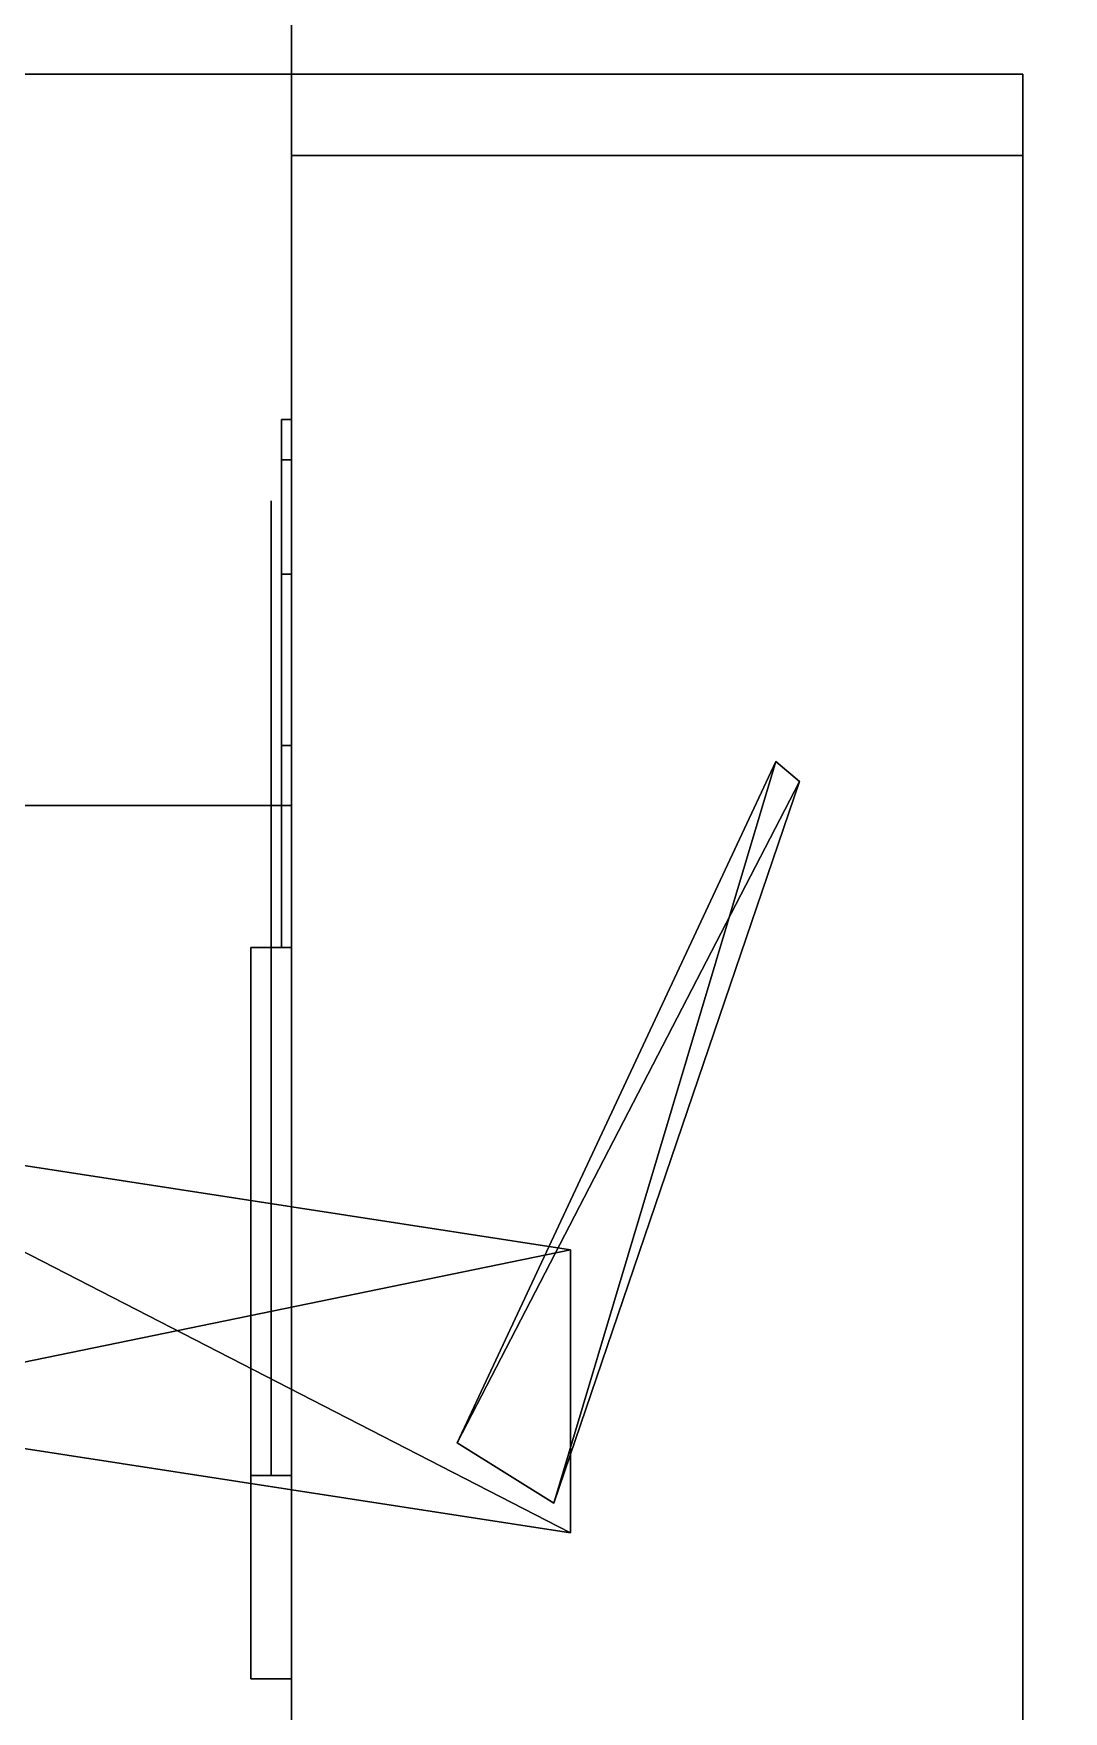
# Model space of a CAD drawing. Extents: x -100 to 4856, y -100 to 4830.
# Drawn here: x 563.65 to 589, y 4219.69 to 4261 of the extents above; entities that cross this region are included whole.
import ezdxf

# ---------------------------------------------------------------- set-up
doc = ezdxf.new("R2010")
doc.units = 0
for name, color, linetype in [('LAYER0', 7, 'CONTINUOUS'), ('LAYER146', 7, 'CONTINUOUS'), ('LAYER151', 7, 'CONTINUOUS'), ('LAYER160', 7, 'CONTINUOUS'), ('LAYER394', 28, 'CONTINUOUS'), ('LAYER395', 253, 'CONTINUOUS'), ('LAYER396', 28, 'CONTINUOUS'), ('LAYER397', 253, 'CONTINUOUS'), ('LAYER398', 28, 'CONTINUOUS'), ('LAYER399', 253, 'CONTINUOUS'), ('LAYER4', 7, 'CONTINUOUS'), ('LAYER400', 28, 'CONTINUOUS'), ('LAYER401', 253, 'CONTINUOUS'), ('LAYER402', 28, 'CONTINUOUS'), ('LAYER403', 253, 'CONTINUOUS'), ('LAYER404', 9, 'CONTINUOUS'), ('LAYER699', 9, 'CONTINUOUS')]:
    doc.layers.add(name, color=color, linetype=linetype)

msp = doc.modelspace()

# ---------------------------------------------------------------- linework, layer by layer
at = {"layer": 'LAYER0', "invisible_edges": 1}
for points in [[(4856, 4830, -5), (-100, -100, -5), (-100, 4830, -5), (4856, 4830, -5)], [(-100, -100, -5), (4856, 4830, -5), (4856, -100, -5), (-100, -100, -5)], [(4856, -100), (-100, 4830), (-100, -100), (4856, -100)], [(-100, 4830), (4856, -100), (4856, 4830), (-100, 4830)]]:
    msp.add_3dface(points, dxfattribs=at)
at = {"layer": 'LAYER146', "invisible_edges": 1}
for points in [[(20, 4242), (570, 4260), (570, 4242), (20, 4242)], [(570, 4260), (20, 4242), (20, 4260), (570, 4260)], [(20, 4260, 2540), (570, 4242, 2540), (570, 4260, 2540), (20, 4260, 2540)], [(570, 4242, 2540), (20, 4260, 2540), (20, 4242, 2540), (570, 4242, 2540)], [(570, 4260), (20, 4260, 2540), (570, 4260, 2540), (570, 4260)], [(20, 4260, 2540), (570, 4260), (20, 4260), (20, 4260, 2540)], [(570, 4260), (570, 4242, 2540), (570, 4242), (570, 4260)], [(570, 4242, 2540), (570, 4260), (570, 4260, 2540), (570, 4242, 2540)], [(20, 4242), (570, 4242, 2540), (20, 4242, 2540), (20, 4242)], [(570, 4242, 2540), (20, 4242), (570, 4242), (570, 4242, 2540)]]:
    msp.add_3dface(points, dxfattribs=at)
at = {"layer": 'LAYER151', "invisible_edges": 1}
for points in [[(20, 4242, 80), (570, 3852, 80), (20, 3852, 80), (20, 4242, 80)], [(570, 3852, 80), (20, 4242, 80), (570, 4242, 80), (570, 3852, 80)], [(20, 4242, 80), (570, 4242, 98), (570, 4242, 80), (20, 4242, 80)], [(570, 4242, 98), (20, 4242, 80), (20, 4242, 98), (570, 4242, 98)], [(570, 4242, 98), (20, 3852, 98), (570, 3852, 98), (570, 4242, 98)], [(20, 3852, 98), (570, 4242, 98), (20, 4242, 98), (20, 3852, 98)], [(570, 4242, 98), (570, 3852, 80), (570, 4242, 80), (570, 4242, 98)], [(570, 3852, 80), (570, 4242, 98), (570, 3852, 98), (570, 3852, 80)]]:
    msp.add_3dface(points, dxfattribs=at)
at = {"layer": 'LAYER160', "invisible_edges": 1}
for points in [[(20, 3852, 2539), (570, 4242, 2539), (20, 4242, 2539), (20, 3852, 2539)], [(570, 4242, 2539), (20, 3852, 2539), (570, 3852, 2539), (570, 4242, 2539)], [(20, 4242, 2521), (570, 4242, 2539), (570, 4242, 2521), (20, 4242, 2521)], [(570, 4242, 2539), (20, 4242, 2521), (20, 4242, 2539), (570, 4242, 2539)], [(570, 3852, 2521), (20, 4242, 2521), (570, 4242, 2521), (570, 3852, 2521)], [(20, 4242, 2521), (570, 3852, 2521), (20, 3852, 2521), (20, 4242, 2521)], [(570, 3852, 2521), (570, 4242, 2539), (570, 3852, 2539), (570, 3852, 2521)], [(570, 4242, 2539), (570, 3852, 2521), (570, 4242, 2521), (570, 4242, 2539)]]:
    msp.add_3dface(points, dxfattribs=at)
at = {"layer": 'LAYER394'}
for points, invisible_edges in [([(569.75, 4250.51, 178.0251), (569.75, 4251.5, 183), (569.75, 4249.5, 183), (569.75, 4249.5, 177.5)], 10), ([(569.75, 4251.5, 183), (569.75, 4250.51, 187.9749), (569.75, 4249.5, 188.5), (569.75, 4249.5, 183)], 10), ([(569.75, 4247.692, 173.8076), (569.75, 4250.51, 178.0251), (569.75, 4249.5, 177.5), (569.75, 4246, 177.5)], 10), ([(569.75, 4250.51, 187.9749), (569.75, 4247.692, 192.1924), (569.75, 4246, 188.5), (569.75, 4249.5, 188.5)], 10), ([(569.5, 4249.5, 188.5), (569.5, 4249.5, 177.5), (569.5, 4242.5, 177.5), (569.5, 4242.709, 188.3167)], 4), ([(569.75, 4243.475, 170.9896), (569.75, 4247.692, 173.8076), (569.75, 4246, 177.5), (569.75, 4242.5, 177.5)], 10), ([(569.75, 4247.692, 192.1924), (569.75, 4243.475, 195.0104), (569.75, 4242.5, 188.5), (569.75, 4246, 188.5)], 10), ([(569.75, 4238.5, 170), (569.75, 4243.475, 170.9896), (569.75, 4242.5, 177.5), (569.75, 4238.5, 174)], 2), ([(569.75, 4243.475, 195.0104), (569.75, 4238.5, 196), (569.75, 4238.5, 192), (569.75, 4242.5, 188.5)], 8), ([(569.5, 4242.709, 188.3167), (569.5, 4242.5, 177.5), (569.5, 4238.5, 174), (569.5, 4238.5, 192)], 5), ([(569, 4220.5, 162), (569, 4225.5, 174), (569, 4238.5, 174), (569, 4238.5, 162)], 1), ([(569, 4220.5, 204), (569, 4225.5, 192), (569, 4238.5, 192), (569, 4238.5, 204)], 1), ([(569.5, 4238.5, 192), (569.5, 4238.5, 174), (569.5, 4225.5, 174), (569.5, 4225.5, 192)], 1), ([(569, 4220.5, 204), (569, 4220.5, 162), (569, 4225.5, 174), (569, 4225.5, 192)], 10)]:
    msp.add_3dface(points, dxfattribs=dict(at, invisible_edges=invisible_edges))
for points in [[(569, 4220.5, 162), (569, 4238.5, 162), (569, 4238.5, 162), (569, 4220.5, 162)], [(569, 4220.5, 204), (569, 4238.5, 204), (569, 4238.5, 204), (569, 4220.5, 204)], [(569, 4225.5, 174), (570, 4225.5, 174), (570, 4238.5, 174), (569, 4238.5, 174)], [(569, 4238.5, 174), (570, 4238.5, 174), (570, 4238.5, 162), (569, 4238.5, 162)], [(569, 4238.5, 162), (570, 4238.5, 162), (570, 4220.5, 162), (569, 4220.5, 162)], [(569, 4225.5, 192), (570, 4225.5, 192), (570, 4238.5, 192), (569, 4238.5, 192)], [(569, 4238.5, 192), (570, 4238.5, 192), (570, 4238.5, 204), (569, 4238.5, 204)], [(569, 4238.5, 204), (570, 4238.5, 204), (570, 4220.5, 204), (569, 4220.5, 204)], [(570, 4238.5, 174), (570, 4238.5, 162), (570, 4238.5, 174)], [(570, 4238.5, 192), (570, 4238.5, 204), (570, 4238.5, 192)], [(570, 4220.5, 162), (570, 4238.5, 162), (570, 4238.5, 204), (570, 4220.5, 204)], [(569, 4225.5, 174), (570, 4225.5, 174), (570, 4225.5, 192), (569, 4225.5, 192)], [(570, 4225.5, 174), (570, 4225.5, 192), (570, 4225.5, 174)], [(569, 4220.5, 204), (570, 4220.5, 204), (569, 4220.5, 204)], [(570, 4220.5, 162), (570, 4220.5, 204), (569, 4220.5, 204), (569, 4220.5, 162)]]:
    msp.add_3dface(points, dxfattribs=at)
at = {"layer": 'LAYER395'}
for points in [[(581.9226, 4243.082, 177.3477), (582.5, 4242.591, 177.3477), (574.0754, 4226.308, 177.3477), (581.9226, 4243.082, 177.3477)], [(574.0754, 4226.308, 188.652), (576.4556, 4224.818, 188.652), (581.9226, 4243.082, 188.652), (574.0754, 4226.308, 188.652)], [(581.9226, 4243.082, 188.652), (576.4556, 4224.818, 188.652), (582.5, 4242.591, 188.652), (581.9226, 4243.082, 188.652)], [(574.0754, 4226.308, 177.3477), (582.5, 4242.591, 177.3477), (576.4556, 4224.818, 177.3477), (574.0754, 4226.308, 177.3477)], [(582.5, 4242.591, 177.3477), (582.5, 4242.591, 188.652), (576.4556, 4224.818, 177.3477), (582.5, 4242.591, 177.3477)], [(576.4556, 4224.818, 177.3477), (582.5, 4242.591, 188.652), (576.4556, 4224.818, 188.652), (576.4556, 4224.818, 177.3477)], [(576.8654, 4231.058, 176.2174), (576.8654, 4224.094, 176.2174), (557.5, 4234.042, 176.2174), (576.8654, 4231.058, 176.2174)], [(557.5, 4234.042, 176.2174), (576.8654, 4224.094, 176.2174), (557.5, 4227.079, 176.2174), (557.5, 4234.042, 176.2174)], [(557.5, 4234.042, 189.7826), (557.5, 4227.079, 189.7826), (576.8654, 4231.058, 189.7826), (557.5, 4234.042, 189.7826)], [(576.8654, 4231.058, 189.7826), (557.5, 4227.079, 189.7826), (576.8654, 4224.094, 189.7826), (576.8654, 4231.058, 189.7826)], [(576.8654, 4224.094, 176.2174), (576.8654, 4224.094, 189.7826), (557.5, 4227.079, 176.2174), (576.8654, 4224.094, 176.2174)], [(557.5, 4227.079, 176.2174), (576.8654, 4224.094, 189.7826), (557.5, 4227.079, 189.7826), (557.5, 4227.079, 176.2174)]]:
    msp.add_3dface(points, dxfattribs=at)
at = {"layer": 'LAYER396'}
for points, invisible_edges in [([(569.75, 4250.51, 741.5251), (569.75, 4251.5, 746.5), (569.75, 4249.5, 746.5), (569.75, 4249.5, 741)], 10), ([(569.75, 4251.5, 746.5), (569.75, 4250.51, 751.4749), (569.75, 4249.5, 752), (569.75, 4249.5, 746.5)], 10), ([(569.75, 4247.692, 737.3076), (569.75, 4250.51, 741.5251), (569.75, 4249.5, 741), (569.75, 4246, 741)], 10), ([(569.75, 4250.51, 751.4749), (569.75, 4247.692, 755.6924), (569.75, 4246, 752), (569.75, 4249.5, 752)], 10), ([(569.5, 4249.5, 752), (569.5, 4249.5, 741), (569.5, 4242.5, 741), (569.5, 4242.709, 751.8167)], 4), ([(569.75, 4243.475, 734.4896), (569.75, 4247.692, 737.3076), (569.75, 4246, 741), (569.75, 4242.5, 741)], 10), ([(569.75, 4247.692, 755.6924), (569.75, 4243.475, 758.5104), (569.75, 4242.5, 752), (569.75, 4246, 752)], 10), ([(569.75, 4238.5, 733.5), (569.75, 4243.475, 734.4896), (569.75, 4242.5, 741), (569.75, 4238.5, 737.5)], 2), ([(569.75, 4243.475, 758.5104), (569.75, 4238.5, 759.5), (569.75, 4238.5, 755.5), (569.75, 4242.5, 752)], 8), ([(569.5, 4242.709, 751.8167), (569.5, 4242.5, 741), (569.5, 4238.5, 737.5), (569.5, 4238.5, 755.5)], 5), ([(569, 4220.5, 725.5), (569, 4225.5, 737.5), (569, 4238.5, 737.5), (569, 4238.5, 725.5)], 1), ([(569, 4220.5, 767.5), (569, 4225.5, 755.5), (569, 4238.5, 755.5), (569, 4238.5, 767.5)], 1), ([(569.5, 4238.5, 755.5), (569.5, 4238.5, 737.5), (569.5, 4225.5, 737.5), (569.5, 4225.5, 755.5)], 1), ([(569, 4220.5, 767.5), (569, 4220.5, 725.5), (569, 4225.5, 737.5), (569, 4225.5, 755.5)], 10)]:
    msp.add_3dface(points, dxfattribs=dict(at, invisible_edges=invisible_edges))
for points in [[(569, 4220.5, 725.5), (569, 4238.5, 725.5), (569, 4238.5, 725.5), (569, 4220.5, 725.5)], [(569, 4220.5, 767.5), (569, 4238.5, 767.5), (569, 4238.5, 767.5), (569, 4220.5, 767.5)], [(569, 4225.5, 737.5), (570, 4225.5, 737.5), (570, 4238.5, 737.5), (569, 4238.5, 737.5)], [(569, 4238.5, 737.5), (570, 4238.5, 737.5), (570, 4238.5, 725.5), (569, 4238.5, 725.5)], [(569, 4238.5, 725.5), (570, 4238.5, 725.5), (570, 4220.5, 725.5), (569, 4220.5, 725.5)], [(569, 4225.5, 755.5), (570, 4225.5, 755.5), (570, 4238.5, 755.5), (569, 4238.5, 755.5)], [(569, 4238.5, 755.5), (570, 4238.5, 755.5), (570, 4238.5, 767.5), (569, 4238.5, 767.5)], [(569, 4238.5, 767.5), (570, 4238.5, 767.5), (570, 4220.5, 767.5), (569, 4220.5, 767.5)], [(570, 4238.5, 737.5), (570, 4238.5, 725.5), (570, 4238.5, 737.5)], [(570, 4238.5, 755.5), (570, 4238.5, 767.5), (570, 4238.5, 755.5)], [(570, 4220.5, 725.5), (570, 4238.5, 725.5), (570, 4238.5, 767.5), (570, 4220.5, 767.5)], [(569, 4225.5, 737.5), (570, 4225.5, 737.5), (570, 4225.5, 755.5), (569, 4225.5, 755.5)], [(570, 4225.5, 737.5), (570, 4225.5, 755.5), (570, 4225.5, 737.5)], [(569, 4220.5, 767.5), (570, 4220.5, 767.5), (569, 4220.5, 767.5)], [(570, 4220.5, 725.5), (570, 4220.5, 767.5), (569, 4220.5, 767.5), (569, 4220.5, 725.5)]]:
    msp.add_3dface(points, dxfattribs=at)
at = {"layer": 'LAYER397'}
for points in [[(581.9226, 4243.082, 740.8477), (582.5, 4242.591, 740.8477), (574.0754, 4226.308, 740.8477), (581.9226, 4243.082, 740.8477)], [(574.0754, 4226.308, 752.152), (576.4556, 4224.818, 752.152), (581.9226, 4243.082, 752.152), (574.0754, 4226.308, 752.152)], [(581.9226, 4243.082, 752.152), (576.4556, 4224.818, 752.152), (582.5, 4242.591, 752.152), (581.9226, 4243.082, 752.152)], [(574.0754, 4226.308, 740.8477), (582.5, 4242.591, 740.8477), (576.4556, 4224.818, 740.8477), (574.0754, 4226.308, 740.8477)], [(582.5, 4242.591, 740.8477), (582.5, 4242.591, 752.152), (576.4556, 4224.818, 740.8477), (582.5, 4242.591, 740.8477)], [(576.4556, 4224.818, 740.8477), (582.5, 4242.591, 752.152), (576.4556, 4224.818, 752.152), (576.4556, 4224.818, 740.8477)], [(576.8654, 4231.058, 739.7174), (576.8654, 4224.094, 739.7174), (557.5, 4234.042, 739.7174), (576.8654, 4231.058, 739.7174)], [(557.5, 4234.042, 739.7174), (576.8654, 4224.094, 739.7174), (557.5, 4227.079, 739.7174), (557.5, 4234.042, 739.7174)], [(557.5, 4234.042, 753.2826), (557.5, 4227.079, 753.2826), (576.8654, 4231.058, 753.2826), (557.5, 4234.042, 753.2826)], [(576.8654, 4231.058, 753.2826), (557.5, 4227.079, 753.2826), (576.8654, 4224.094, 753.2826), (576.8654, 4231.058, 753.2826)], [(576.8654, 4224.094, 739.7174), (576.8654, 4224.094, 753.2826), (557.5, 4227.079, 739.7174), (576.8654, 4224.094, 739.7174)], [(557.5, 4227.079, 739.7174), (576.8654, 4224.094, 753.2826), (557.5, 4227.079, 753.2826), (557.5, 4227.079, 739.7174)]]:
    msp.add_3dface(points, dxfattribs=at)
at = {"layer": 'LAYER398'}
for points, invisible_edges in [([(569.75, 4250.51, 1305.025), (569.75, 4251.5, 1310), (569.75, 4249.5, 1310), (569.75, 4249.5, 1304.5)], 10), ([(569.75, 4251.5, 1310), (569.75, 4250.51, 1314.975), (569.75, 4249.5, 1315.5), (569.75, 4249.5, 1310)], 10), ([(569.75, 4247.692, 1300.808), (569.75, 4250.51, 1305.025), (569.75, 4249.5, 1304.5), (569.75, 4246, 1304.5)], 10), ([(569.75, 4250.51, 1314.975), (569.75, 4247.692, 1319.192), (569.75, 4246, 1315.5), (569.75, 4249.5, 1315.5)], 10), ([(569.5, 4249.5, 1315.5), (569.5, 4249.5, 1304.5), (569.5, 4242.5, 1304.5), (569.5, 4242.709, 1315.317)], 4), ([(569.75, 4243.475, 1297.99), (569.75, 4247.692, 1300.808), (569.75, 4246, 1304.5), (569.75, 4242.5, 1304.5)], 10), ([(569.75, 4247.692, 1319.192), (569.75, 4243.475, 1322.01), (569.75, 4242.5, 1315.5), (569.75, 4246, 1315.5)], 10), ([(569.75, 4238.5, 1297), (569.75, 4243.475, 1297.99), (569.75, 4242.5, 1304.5), (569.75, 4238.5, 1301)], 2), ([(569.75, 4243.475, 1322.01), (569.75, 4238.5, 1323), (569.75, 4238.5, 1319), (569.75, 4242.5, 1315.5)], 8), ([(569.5, 4242.709, 1315.317), (569.5, 4242.5, 1304.5), (569.5, 4238.5, 1301), (569.5, 4238.5, 1319)], 5), ([(569, 4220.5, 1289), (569, 4225.5, 1301), (569, 4238.5, 1301), (569, 4238.5, 1289)], 1), ([(569, 4220.5, 1331), (569, 4225.5, 1319), (569, 4238.5, 1319), (569, 4238.5, 1331)], 1), ([(569.5, 4238.5, 1319), (569.5, 4238.5, 1301), (569.5, 4225.5, 1301), (569.5, 4225.5, 1319)], 1), ([(569, 4220.5, 1331), (569, 4220.5, 1289), (569, 4225.5, 1301), (569, 4225.5, 1319)], 10)]:
    msp.add_3dface(points, dxfattribs=dict(at, invisible_edges=invisible_edges))
for points in [[(569, 4220.5, 1289), (569, 4238.5, 1289), (569, 4238.5, 1289), (569, 4220.5, 1289)], [(569, 4220.5, 1331), (569, 4238.5, 1331), (569, 4238.5, 1331), (569, 4220.5, 1331)], [(569, 4225.5, 1301), (570, 4225.5, 1301), (570, 4238.5, 1301), (569, 4238.5, 1301)], [(569, 4238.5, 1301), (570, 4238.5, 1301), (570, 4238.5, 1289), (569, 4238.5, 1289)], [(569, 4238.5, 1289), (570, 4238.5, 1289), (570, 4220.5, 1289), (569, 4220.5, 1289)], [(569, 4225.5, 1319), (570, 4225.5, 1319), (570, 4238.5, 1319), (569, 4238.5, 1319)], [(569, 4238.5, 1319), (570, 4238.5, 1319), (570, 4238.5, 1331), (569, 4238.5, 1331)], [(569, 4238.5, 1331), (570, 4238.5, 1331), (570, 4220.5, 1331), (569, 4220.5, 1331)], [(570, 4238.5, 1301), (570, 4238.5, 1289), (570, 4238.5, 1301)], [(570, 4238.5, 1319), (570, 4238.5, 1331), (570, 4238.5, 1319)], [(570, 4220.5, 1289), (570, 4238.5, 1289), (570, 4238.5, 1331), (570, 4220.5, 1331)], [(569, 4225.5, 1301), (570, 4225.5, 1301), (570, 4225.5, 1319), (569, 4225.5, 1319)], [(570, 4225.5, 1301), (570, 4225.5, 1319), (570, 4225.5, 1301)], [(569, 4220.5, 1331), (570, 4220.5, 1331), (569, 4220.5, 1331)], [(570, 4220.5, 1289), (570, 4220.5, 1331), (569, 4220.5, 1331), (569, 4220.5, 1289)]]:
    msp.add_3dface(points, dxfattribs=at)
at = {"layer": 'LAYER399'}
for points in [[(581.9226, 4243.082, 1304.348), (582.5, 4242.591, 1304.348), (574.0754, 4226.308, 1304.348), (581.9226, 4243.082, 1304.348)], [(574.0754, 4226.308, 1315.652), (576.4556, 4224.818, 1315.652), (581.9226, 4243.082, 1315.652), (574.0754, 4226.308, 1315.652)], [(581.9226, 4243.082, 1315.652), (576.4556, 4224.818, 1315.652), (582.5, 4242.591, 1315.652), (581.9226, 4243.082, 1315.652)], [(574.0754, 4226.308, 1304.348), (582.5, 4242.591, 1304.348), (576.4556, 4224.818, 1304.348), (574.0754, 4226.308, 1304.348)], [(582.5, 4242.591, 1304.348), (582.5, 4242.591, 1315.652), (576.4556, 4224.818, 1304.348), (582.5, 4242.591, 1304.348)], [(576.4556, 4224.818, 1304.348), (582.5, 4242.591, 1315.652), (576.4556, 4224.818, 1315.652), (576.4556, 4224.818, 1304.348)], [(576.8654, 4231.058, 1303.217), (576.8654, 4224.094, 1303.217), (557.5, 4234.042, 1303.217), (576.8654, 4231.058, 1303.217)], [(557.5, 4234.042, 1303.217), (576.8654, 4224.094, 1303.217), (557.5, 4227.079, 1303.217), (557.5, 4234.042, 1303.217)], [(557.5, 4234.042, 1316.783), (557.5, 4227.079, 1316.783), (576.8654, 4231.058, 1316.783), (557.5, 4234.042, 1316.783)], [(576.8654, 4231.058, 1316.783), (557.5, 4227.079, 1316.783), (576.8654, 4224.094, 1316.783), (576.8654, 4231.058, 1316.783)], [(576.8654, 4224.094, 1303.217), (576.8654, 4224.094, 1316.783), (557.5, 4227.079, 1303.217), (576.8654, 4224.094, 1303.217)], [(557.5, 4227.079, 1303.217), (576.8654, 4224.094, 1316.783), (557.5, 4227.079, 1316.783), (557.5, 4227.079, 1303.217)]]:
    msp.add_3dface(points, dxfattribs=at)
at = {"layer": 'LAYER4', "invisible_edges": 1}
for points in [[(20, 4260), (570, 4278), (570, 4260), (20, 4260)], [(570, 4278), (20, 4260), (20, 4278), (570, 4278)], [(20, 4278, 2540), (570, 4260, 2540), (570, 4278, 2540), (20, 4278, 2540)], [(570, 4260, 2540), (20, 4278, 2540), (20, 4260, 2540), (570, 4260, 2540)], [(570, 4260, 2540), (570, 4278), (570, 4278, 2540), (570, 4260, 2540)], [(570, 4278), (570, 4260, 2540), (570, 4260), (570, 4278)], [(570, 4260, 2540), (20, 4260), (570, 4260), (570, 4260, 2540)], [(20, 4260), (570, 4260, 2540), (20, 4260, 2540), (20, 4260)]]:
    msp.add_3dface(points, dxfattribs=at)
at = {"layer": 'LAYER400'}
for points, invisible_edges in [([(569.75, 4250.51, 1868.525), (569.75, 4251.5, 1873.5), (569.75, 4249.5, 1873.5), (569.75, 4249.5, 1868)], 10), ([(569.75, 4251.5, 1873.5), (569.75, 4250.51, 1878.475), (569.75, 4249.5, 1879), (569.75, 4249.5, 1873.5)], 10), ([(569.75, 4247.692, 1864.308), (569.75, 4250.51, 1868.525), (569.75, 4249.5, 1868), (569.75, 4246, 1868)], 10), ([(569.75, 4250.51, 1878.475), (569.75, 4247.692, 1882.692), (569.75, 4246, 1879), (569.75, 4249.5, 1879)], 10), ([(569.5, 4249.5, 1879), (569.5, 4249.5, 1868), (569.5, 4242.5, 1868), (569.5, 4242.709, 1878.817)], 4), ([(569.75, 4243.475, 1861.49), (569.75, 4247.692, 1864.308), (569.75, 4246, 1868), (569.75, 4242.5, 1868)], 10), ([(569.75, 4247.692, 1882.692), (569.75, 4243.475, 1885.51), (569.75, 4242.5, 1879), (569.75, 4246, 1879)], 10), ([(569.75, 4238.5, 1860.5), (569.75, 4243.475, 1861.49), (569.75, 4242.5, 1868), (569.75, 4238.5, 1864.5)], 2), ([(569.75, 4243.475, 1885.51), (569.75, 4238.5, 1886.5), (569.75, 4238.5, 1882.5), (569.75, 4242.5, 1879)], 8), ([(569.5, 4242.709, 1878.817), (569.5, 4242.5, 1868), (569.5, 4238.5, 1864.5), (569.5, 4238.5, 1882.5)], 5), ([(569, 4220.5, 1852.5), (569, 4225.5, 1864.5), (569, 4238.5, 1864.5), (569, 4238.5, 1852.5)], 1), ([(569, 4220.5, 1894.5), (569, 4225.5, 1882.5), (569, 4238.5, 1882.5), (569, 4238.5, 1894.5)], 1), ([(569.5, 4238.5, 1882.5), (569.5, 4238.5, 1864.5), (569.5, 4225.5, 1864.5), (569.5, 4225.5, 1882.5)], 1), ([(569, 4220.5, 1894.5), (569, 4220.5, 1852.5), (569, 4225.5, 1864.5), (569, 4225.5, 1882.5)], 10)]:
    msp.add_3dface(points, dxfattribs=dict(at, invisible_edges=invisible_edges))
for points in [[(569, 4220.5, 1852.5), (569, 4238.5, 1852.5), (569, 4238.5, 1852.5), (569, 4220.5, 1852.5)], [(569, 4220.5, 1894.5), (569, 4238.5, 1894.5), (569, 4238.5, 1894.5), (569, 4220.5, 1894.5)], [(569, 4225.5, 1864.5), (570, 4225.5, 1864.5), (570, 4238.5, 1864.5), (569, 4238.5, 1864.5)], [(569, 4238.5, 1864.5), (570, 4238.5, 1864.5), (570, 4238.5, 1852.5), (569, 4238.5, 1852.5)], [(569, 4238.5, 1852.5), (570, 4238.5, 1852.5), (570, 4220.5, 1852.5), (569, 4220.5, 1852.5)], [(569, 4225.5, 1882.5), (570, 4225.5, 1882.5), (570, 4238.5, 1882.5), (569, 4238.5, 1882.5)], [(569, 4238.5, 1882.5), (570, 4238.5, 1882.5), (570, 4238.5, 1894.5), (569, 4238.5, 1894.5)], [(569, 4238.5, 1894.5), (570, 4238.5, 1894.5), (570, 4220.5, 1894.5), (569, 4220.5, 1894.5)], [(570, 4238.5, 1864.5), (570, 4238.5, 1852.5), (570, 4238.5, 1864.5)], [(570, 4238.5, 1882.5), (570, 4238.5, 1894.5), (570, 4238.5, 1882.5)], [(570, 4220.5, 1852.5), (570, 4238.5, 1852.5), (570, 4238.5, 1894.5), (570, 4220.5, 1894.5)], [(569, 4225.5, 1864.5), (570, 4225.5, 1864.5), (570, 4225.5, 1882.5), (569, 4225.5, 1882.5)], [(570, 4225.5, 1864.5), (570, 4225.5, 1882.5), (570, 4225.5, 1864.5)], [(569, 4220.5, 1894.5), (570, 4220.5, 1894.5), (569, 4220.5, 1894.5)], [(570, 4220.5, 1852.5), (570, 4220.5, 1894.5), (569, 4220.5, 1894.5), (569, 4220.5, 1852.5)]]:
    msp.add_3dface(points, dxfattribs=at)
at = {"layer": 'LAYER401'}
for points in [[(581.9226, 4243.082, 1867.848), (582.5, 4242.591, 1867.848), (574.0754, 4226.308, 1867.848), (581.9226, 4243.082, 1867.848)], [(574.0754, 4226.308, 1879.152), (576.4556, 4224.818, 1879.152), (581.9226, 4243.082, 1879.152), (574.0754, 4226.308, 1879.152)], [(581.9226, 4243.082, 1879.152), (576.4556, 4224.818, 1879.152), (582.5, 4242.591, 1879.152), (581.9226, 4243.082, 1879.152)], [(574.0754, 4226.308, 1867.848), (582.5, 4242.591, 1867.848), (576.4556, 4224.818, 1867.848), (574.0754, 4226.308, 1867.848)], [(582.5, 4242.591, 1867.848), (582.5, 4242.591, 1879.152), (576.4556, 4224.818, 1867.848), (582.5, 4242.591, 1867.848)], [(576.4556, 4224.818, 1867.848), (582.5, 4242.591, 1879.152), (576.4556, 4224.818, 1879.152), (576.4556, 4224.818, 1867.848)], [(576.8654, 4231.058, 1866.717), (576.8654, 4224.094, 1866.717), (557.5, 4234.042, 1866.717), (576.8654, 4231.058, 1866.717)], [(557.5, 4234.042, 1866.717), (576.8654, 4224.094, 1866.717), (557.5, 4227.079, 1866.717), (557.5, 4234.042, 1866.717)], [(557.5, 4234.042, 1880.283), (557.5, 4227.079, 1880.283), (576.8654, 4231.058, 1880.283), (557.5, 4234.042, 1880.283)], [(576.8654, 4231.058, 1880.283), (557.5, 4227.079, 1880.283), (576.8654, 4224.094, 1880.283), (576.8654, 4231.058, 1880.283)], [(576.8654, 4224.094, 1866.717), (576.8654, 4224.094, 1880.283), (557.5, 4227.079, 1866.717), (576.8654, 4224.094, 1866.717)], [(557.5, 4227.079, 1866.717), (576.8654, 4224.094, 1880.283), (557.5, 4227.079, 1880.283), (557.5, 4227.079, 1866.717)]]:
    msp.add_3dface(points, dxfattribs=at)
at = {"layer": 'LAYER402'}
for points, invisible_edges in [([(569.75, 4250.51, 2432.025), (569.75, 4251.5, 2437), (569.75, 4249.5, 2437), (569.75, 4249.5, 2431.5)], 10), ([(569.75, 4251.5, 2437), (569.75, 4250.51, 2441.975), (569.75, 4249.5, 2442.5), (569.75, 4249.5, 2437)], 10), ([(569.75, 4247.692, 2427.808), (569.75, 4250.51, 2432.025), (569.75, 4249.5, 2431.5), (569.75, 4246, 2431.5)], 10), ([(569.75, 4250.51, 2441.975), (569.75, 4247.692, 2446.192), (569.75, 4246, 2442.5), (569.75, 4249.5, 2442.5)], 10), ([(569.5, 4249.5, 2442.5), (569.5, 4249.5, 2431.5), (569.5, 4242.5, 2431.5), (569.5, 4242.709, 2442.317)], 4), ([(569.75, 4243.475, 2424.99), (569.75, 4247.692, 2427.808), (569.75, 4246, 2431.5), (569.75, 4242.5, 2431.5)], 10), ([(569.75, 4247.692, 2446.192), (569.75, 4243.475, 2449.01), (569.75, 4242.5, 2442.5), (569.75, 4246, 2442.5)], 10), ([(569.75, 4238.5, 2424), (569.75, 4243.475, 2424.99), (569.75, 4242.5, 2431.5), (569.75, 4238.5, 2428)], 2), ([(569.75, 4243.475, 2449.01), (569.75, 4238.5, 2450), (569.75, 4238.5, 2446), (569.75, 4242.5, 2442.5)], 8), ([(569.5, 4242.709, 2442.317), (569.5, 4242.5, 2431.5), (569.5, 4238.5, 2428), (569.5, 4238.5, 2446)], 5), ([(569, 4220.5, 2416), (569, 4225.5, 2428), (569, 4238.5, 2428), (569, 4238.5, 2416)], 1), ([(569, 4220.5, 2458), (569, 4225.5, 2446), (569, 4238.5, 2446), (569, 4238.5, 2458)], 1), ([(569.5, 4238.5, 2446), (569.5, 4238.5, 2428), (569.5, 4225.5, 2428), (569.5, 4225.5, 2446)], 1), ([(569, 4220.5, 2458), (569, 4220.5, 2416), (569, 4225.5, 2428), (569, 4225.5, 2446)], 10)]:
    msp.add_3dface(points, dxfattribs=dict(at, invisible_edges=invisible_edges))
for points in [[(569, 4220.5, 2416), (569, 4238.5, 2416), (569, 4238.5, 2416), (569, 4220.5, 2416)], [(569, 4220.5, 2458), (569, 4238.5, 2458), (569, 4238.5, 2458), (569, 4220.5, 2458)], [(569, 4225.5, 2428), (570, 4225.5, 2428), (570, 4238.5, 2428), (569, 4238.5, 2428)], [(569, 4238.5, 2428), (570, 4238.5, 2428), (570, 4238.5, 2416), (569, 4238.5, 2416)], [(569, 4238.5, 2416), (570, 4238.5, 2416), (570, 4220.5, 2416), (569, 4220.5, 2416)], [(569, 4225.5, 2446), (570, 4225.5, 2446), (570, 4238.5, 2446), (569, 4238.5, 2446)], [(569, 4238.5, 2446), (570, 4238.5, 2446), (570, 4238.5, 2458), (569, 4238.5, 2458)], [(569, 4238.5, 2458), (570, 4238.5, 2458), (570, 4220.5, 2458), (569, 4220.5, 2458)], [(570, 4238.5, 2428), (570, 4238.5, 2416), (570, 4238.5, 2428)], [(570, 4238.5, 2446), (570, 4238.5, 2458), (570, 4238.5, 2446)], [(570, 4220.5, 2416), (570, 4238.5, 2416), (570, 4238.5, 2458), (570, 4220.5, 2458)], [(569, 4225.5, 2428), (570, 4225.5, 2428), (570, 4225.5, 2446), (569, 4225.5, 2446)], [(570, 4225.5, 2428), (570, 4225.5, 2446), (570, 4225.5, 2428)], [(569, 4220.5, 2458), (570, 4220.5, 2458), (569, 4220.5, 2458)], [(570, 4220.5, 2416), (570, 4220.5, 2458), (569, 4220.5, 2458), (569, 4220.5, 2416)]]:
    msp.add_3dface(points, dxfattribs=at)
at = {"layer": 'LAYER403'}
for points in [[(581.9226, 4243.082, 2431.348), (582.5, 4242.591, 2431.348), (574.0754, 4226.308, 2431.348), (581.9226, 4243.082, 2431.348)], [(574.0754, 4226.308, 2442.652), (576.4556, 4224.818, 2442.652), (581.9226, 4243.082, 2442.652), (574.0754, 4226.308, 2442.652)], [(581.9226, 4243.082, 2442.652), (576.4556, 4224.818, 2442.652), (582.5, 4242.591, 2442.652), (581.9226, 4243.082, 2442.652)], [(574.0754, 4226.308, 2431.348), (582.5, 4242.591, 2431.348), (576.4556, 4224.818, 2431.348), (574.0754, 4226.308, 2431.348)], [(582.5, 4242.591, 2431.348), (582.5, 4242.591, 2442.652), (576.4556, 4224.818, 2431.348), (582.5, 4242.591, 2431.348)], [(576.4556, 4224.818, 2431.348), (582.5, 4242.591, 2442.652), (576.4556, 4224.818, 2442.652), (576.4556, 4224.818, 2431.348)], [(576.8654, 4231.058, 2430.217), (576.8654, 4224.094, 2430.217), (557.5, 4234.042, 2430.217), (576.8654, 4231.058, 2430.217)], [(557.5, 4234.042, 2430.217), (576.8654, 4224.094, 2430.217), (557.5, 4227.079, 2430.217), (557.5, 4234.042, 2430.217)], [(557.5, 4234.042, 2443.783), (557.5, 4227.079, 2443.783), (576.8654, 4231.058, 2443.783), (557.5, 4234.042, 2443.783)], [(576.8654, 4231.058, 2443.783), (557.5, 4227.079, 2443.783), (576.8654, 4224.094, 2443.783), (576.8654, 4231.058, 2443.783)], [(576.8654, 4224.094, 2430.217), (576.8654, 4224.094, 2443.783), (557.5, 4227.079, 2430.217), (576.8654, 4224.094, 2430.217)], [(557.5, 4227.079, 2430.217), (576.8654, 4224.094, 2443.783), (557.5, 4227.079, 2443.783), (557.5, 4227.079, 2430.217)]]:
    msp.add_3dface(points, dxfattribs=at)
at = {"layer": 'LAYER404', "invisible_edges": 1}
for points in [[(570, 3844.5, 2537), (570, 4258, 83), (570, 3844.5, 83), (570, 3844.5, 2537)], [(570, 4258, 83), (570, 3844.5, 2537), (570, 4258, 2537), (570, 4258, 83)], [(588, 3844.5, 83), (570, 4258, 83), (588, 4258, 83), (588, 3844.5, 83)], [(570, 4258, 83), (588, 3844.5, 83), (570, 3844.5, 83), (570, 4258, 83)], [(588, 4258, 2537), (570, 4258, 83), (570, 4258, 2537), (588, 4258, 2537)], [(570, 4258, 83), (588, 4258, 2537), (588, 4258, 83), (570, 4258, 83)], [(570, 3844.5, 2537), (588, 4258, 2537), (570, 4258, 2537), (570, 3844.5, 2537)], [(588, 4258, 2537), (570, 3844.5, 2537), (588, 3844.5, 2537), (588, 4258, 2537)], [(588, 4258, 2537), (588, 3844.5, 83), (588, 4258, 83), (588, 4258, 2537)], [(588, 3844.5, 83), (588, 4258, 2537), (588, 3844.5, 2537), (588, 3844.5, 83)]]:
    msp.add_3dface(points, dxfattribs=at)
at = {"layer": 'LAYER699', "invisible_edges": 1}
for points in [[(570, 4260, 80), (570, 3043), (570, 3043, 80), (570, 4260, 80)], [(570, 3043), (570, 4260, 80), (570, 4260), (570, 3043)], [(588, 4260), (570, 3043), (570, 4260), (588, 4260)], [(570, 3043), (588, 4260), (588, 3043), (570, 3043)], [(570, 4260, 80), (588, 4260), (570, 4260), (570, 4260, 80)], [(588, 4260), (570, 4260, 80), (588, 4260, 80), (588, 4260)], [(588, 3043, 80), (570, 4260, 80), (570, 3043, 80), (588, 3043, 80)], [(570, 4260, 80), (588, 3043, 80), (588, 4260, 80), (570, 4260, 80)], [(588, 4260), (588, 3043, 80), (588, 3043), (588, 4260)], [(588, 3043, 80), (588, 4260), (588, 4260, 80), (588, 3043, 80)]]:
    msp.add_3dface(points, dxfattribs=at)

# ---------------------------------------------------------------- meshes
at = {"layer": 'LAYER394'}
mesh = msp.add_polymesh((2, 9), dxfattribs=at)
for k, corner in enumerate([(569.75, 4238.5, 170), (569.75, 4243.475, 170.9896), (569.75, 4247.692, 173.8076), (569.75, 4250.51, 178.0251), (569.75, 4251.5, 183), (569.75, 4250.51, 187.9749), (569.75, 4247.692, 192.1924), (569.75, 4243.475, 195.0104), (569.75, 4238.5, 196), (570, 4238.5, 170), (570, 4243.475, 170.9896), (570, 4247.692, 173.8076), (570, 4250.51, 178.0251), (570, 4251.5, 183), (570, 4250.51, 187.9749), (570, 4247.692, 192.1924), (570, 4243.475, 195.0104), (570, 4238.5, 196)]):
    mesh.set_mesh_vertex(divmod(k, 9), corner)
at = {"layer": 'LAYER396'}
mesh = msp.add_polymesh((2, 9), dxfattribs=at)
for k, corner in enumerate([(569.75, 4238.5, 733.5), (569.75, 4243.475, 734.4896), (569.75, 4247.692, 737.3076), (569.75, 4250.51, 741.5251), (569.75, 4251.5, 746.5), (569.75, 4250.51, 751.4749), (569.75, 4247.692, 755.6924), (569.75, 4243.475, 758.5104), (569.75, 4238.5, 759.5), (570, 4238.5, 733.5), (570, 4243.475, 734.4896), (570, 4247.692, 737.3076), (570, 4250.51, 741.5251), (570, 4251.5, 746.5), (570, 4250.51, 751.4749), (570, 4247.692, 755.6924), (570, 4243.475, 758.5104), (570, 4238.5, 759.5)]):
    mesh.set_mesh_vertex(divmod(k, 9), corner)
at = {"layer": 'LAYER398'}
mesh = msp.add_polymesh((2, 9), dxfattribs=at)
for k, corner in enumerate([(569.75, 4238.5, 1297), (569.75, 4243.475, 1297.99), (569.75, 4247.692, 1300.808), (569.75, 4250.51, 1305.025), (569.75, 4251.5, 1310), (569.75, 4250.51, 1314.975), (569.75, 4247.692, 1319.192), (569.75, 4243.475, 1322.01), (569.75, 4238.5, 1323), (570, 4238.5, 1297), (570, 4243.475, 1297.99), (570, 4247.692, 1300.808), (570, 4250.51, 1305.025), (570, 4251.5, 1310), (570, 4250.51, 1314.975), (570, 4247.692, 1319.192), (570, 4243.475, 1322.01), (570, 4238.5, 1323)]):
    mesh.set_mesh_vertex(divmod(k, 9), corner)
at = {"layer": 'LAYER400'}
mesh = msp.add_polymesh((2, 9), dxfattribs=at)
for k, corner in enumerate([(569.75, 4238.5, 1860.5), (569.75, 4243.475, 1861.49), (569.75, 4247.692, 1864.308), (569.75, 4250.51, 1868.525), (569.75, 4251.5, 1873.5), (569.75, 4250.51, 1878.475), (569.75, 4247.692, 1882.692), (569.75, 4243.475, 1885.51), (569.75, 4238.5, 1886.5), (570, 4238.5, 1860.5), (570, 4243.475, 1861.49), (570, 4247.692, 1864.308), (570, 4250.51, 1868.525), (570, 4251.5, 1873.5), (570, 4250.51, 1878.475), (570, 4247.692, 1882.692), (570, 4243.475, 1885.51), (570, 4238.5, 1886.5)]):
    mesh.set_mesh_vertex(divmod(k, 9), corner)
at = {"layer": 'LAYER402'}
mesh = msp.add_polymesh((2, 9), dxfattribs=at)
for k, corner in enumerate([(569.75, 4238.5, 2424), (569.75, 4243.475, 2424.99), (569.75, 4247.692, 2427.808), (569.75, 4250.51, 2432.025), (569.75, 4251.5, 2437), (569.75, 4250.51, 2441.975), (569.75, 4247.692, 2446.192), (569.75, 4243.475, 2449.01), (569.75, 4238.5, 2450), (570, 4238.5, 2424), (570, 4243.475, 2424.99), (570, 4247.692, 2427.808), (570, 4250.51, 2432.025), (570, 4251.5, 2437), (570, 4250.51, 2441.975), (570, 4247.692, 2446.192), (570, 4243.475, 2449.01), (570, 4238.5, 2450)]):
    mesh.set_mesh_vertex(divmod(k, 9), corner)

doc.saveas('drawing.dxf')
